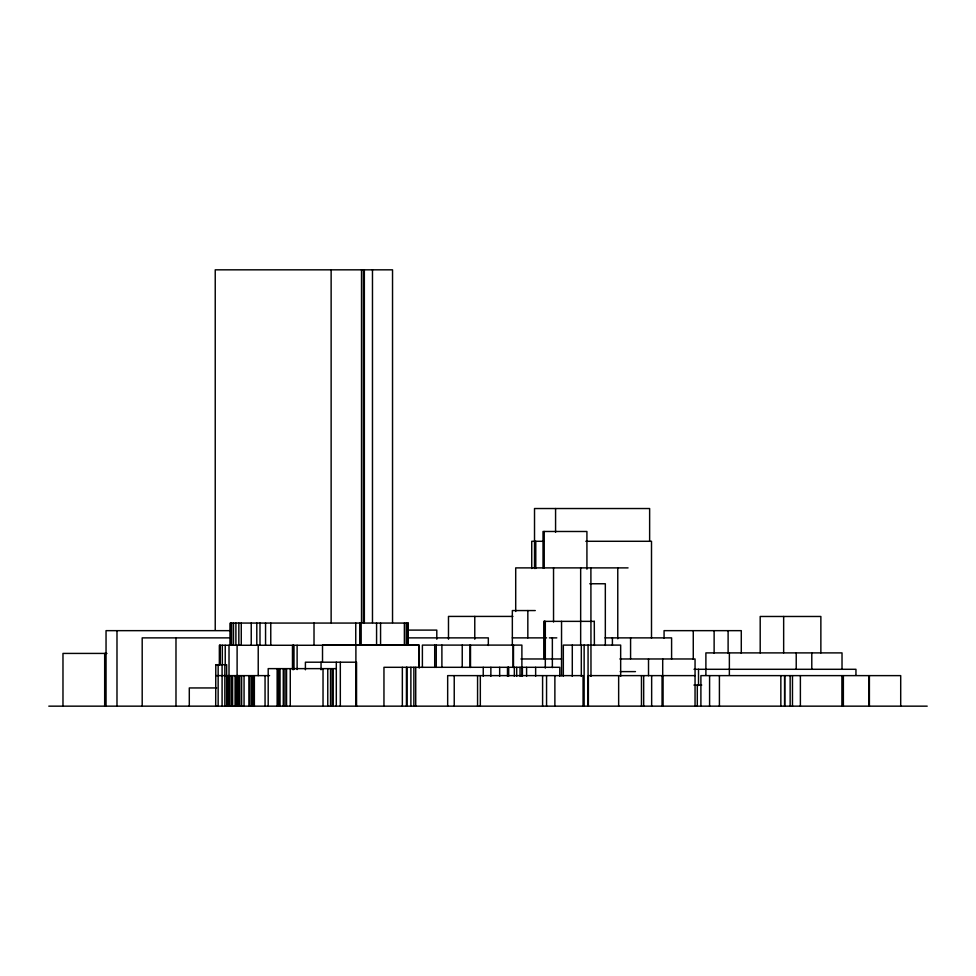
<?xml version="1.0" encoding="UTF-8"?>
<svg xmlns="http://www.w3.org/2000/svg" width="976" height="976" viewBox="0 0 976 976"><rect width="100%" height="100%" fill="white"/><g stroke="black" fill="none" stroke-linecap="round" stroke-linejoin="round"><path stroke-width="1.46" d="M543.547 541.29L531.737 541.29L531.737 568.508M585.82 541.29L651.504 541.29L651.504 638.097M628.056 567.886L515.706 567.886L515.706 611.488M589.772 583.758L605.327 583.758L605.327 645.429M535.275 610.561L512.339 610.561L512.339 645.307M512.864 616.417L448.484 616.417L448.484 639.231M594.384 621.358L544.254 621.358L544.254 658.971L544.242 621.017M407.126 630.106L436.797 630.106L436.797 639.231M231.141 630.655L106.042 630.655L106.042 706.16M231.3 637.877L142.191 637.877L142.191 706.16M407.59 637.877L488.329 637.877L488.329 645.465M512.339 637.877L546.584 637.877M549.39 637.877L556.796 637.877M605.035 637.877L671.598 637.877L671.598 659.117M106.945 653.42L62.976 653.42L62.976 706.16M520.952 658.971L561.542 658.971M619.894 658.971L695.058 658.971L695.046 706.16M215.696 664.705L226.639 664.705L226.639 706.173M336.305 668.633L268.193 668.633L268.193 706.16M694.009 669.292L855.952 669.292L855.952 675.185M620.248 671.61L635.461 671.61M215.696 675.636L269.583 675.624M695.046 675.624L588.369 675.624L588.369 706.16M693.924 685.067L701.732 685.067M216.672 687.946L189.295 687.946L189.295 706.16M48.8 706.16L927.2 706.16M586.93 569.191L586.918 531.493L543.022 531.481L543.034 567.898M544.218 531.481L544.23 568.044M900.702 706.16L900.702 675.624L700.902 675.624L700.902 706.16M869.396 675.624L869.396 706.16M868.86 675.624L868.86 706.16M843.362 675.624L843.362 706.16M842.02 669.292L842.02 652.895L705.892 652.895L705.892 675.185M841.898 675.624L841.898 706.16M820.865 652.895L820.865 616.478L760.194 616.478L760.194 652.895M811.788 652.895L811.788 669.292M800.381 675.624L800.381 706.16M796.221 652.895L796.221 669.292M792.475 675.624L792.475 706.16M790.145 675.624L790.145 706.16M784.728 675.624L784.728 706.16M784.57 675.624L784.57 706.16M783.655 616.478L783.655 652.895M780.849 675.624L780.849 706.16M741.284 653.31L741.284 630.655L664.07 630.655L664.07 638.206M729.365 652.895L729.365 675.185M728.108 630.655L728.108 653.31M719.41 675.624L719.41 706.16M714.127 630.655L714.127 653.31M709.589 675.624L709.589 706.16M698.511 669.292L698.511 685.506M697.303 685.067L697.303 706.16M693.265 630.655L693.265 659.349M663.082 675.624L663.082 706.16M662.704 658.971L662.704 675.709M662.057 675.624L662.057 706.16M651.651 675.624L651.651 706.16M649.638 541.29L649.638 508.533L534.519 508.533L534.519 568.508M648.515 658.971L648.515 675.709M643.672 675.624L643.672 706.16M641.464 675.624L641.464 706.16M630.581 637.877L630.581 658.69M620.663 676.368L620.663 645.099L563.323 645.099L563.323 676.368M618.65 675.624L618.65 706.16M617.771 567.886L617.771 638.804M612.403 637.877L612.403 645.307M594.286 621.358L594.384 645.429M590.895 567.886L590.98 676.368M588.064 645.099L588.064 706.16M584.136 645.099L584.136 706.16M583.062 706.16L583.062 675.624L447.667 675.624L447.667 706.16M581.306 645.099L581.306 676.368M580.659 567.886L580.659 645.38M572.29 645.099L572.29 676.368M561.542 621.358L561.542 675.709M559.785 676.27L559.785 667.303L383.958 667.303L383.958 706.16M555.576 508.533L555.576 532.347M554.88 675.624L554.88 706.16M553.538 567.886L553.538 622.005M552.355 637.877L552.355 667.608M546.56 675.624L546.56 706.16M545.316 621.358L545.316 668.109M542.595 675.624L542.595 706.16M535.787 541.29L535.787 568.508M535.641 667.303L535.641 676.27M527.833 610.561L527.833 637.877M526.601 667.303L526.601 676.27M522.392 667.303L522.392 676.27M522.136 667.303L522.136 676.27M521.892 667.438L521.892 645.099L422.388 645.099L422.388 667.438M520.049 667.303L520.049 676.27M516.707 667.303L516.707 676.27M514.34 667.303L514.34 676.27M513.486 645.099L513.486 667.438M513.083 645.099L513.083 667.438M508.508 667.303L508.508 676.27M508.459 667.303L508.459 676.27M507.483 667.303L507.483 676.27M499.663 667.303L499.663 676.27M490.867 667.303L490.867 676.27M483.242 667.303L483.242 676.27M480.326 675.624L480.326 706.16M477.569 675.624L477.569 706.16M474.775 616.417L474.775 639.231M470.505 645.099L470.505 667.438M470.029 645.099L470.029 667.438M462.234 645.099L462.234 667.438M454.23 675.624L454.23 706.16M441.896 645.099L441.896 667.438M436.248 645.099L436.248 667.438M434.71 645.099L434.71 667.438M419.265 668.048L419.265 645.27L219.429 645.27L219.429 664.705M418.972 667.438L418.972 645.099L322.519 645.099L322.519 661.472M415.727 667.303L415.727 706.16M413.873 667.303L413.873 706.16M410.884 667.303L410.884 706.16M408.249 645.27L408.249 623.066L230.275 623.066L230.275 645.27M408.041 623.066L408.041 645.27M407.016 667.303L407.016 706.16M406.443 667.303L406.443 706.16M406.26 623.066L406.26 645.27M404.381 623.066L404.381 645.27M402.344 667.303L402.344 706.16M392.535 622.542L392.535 269.827L215.232 269.827L215.232 630.337M380.567 623.066L380.567 645.27M376.577 623.066L376.577 645.27M372.478 269.827L372.478 622.542M364.341 269.827L364.341 622.542M364.097 269.827L364.097 622.542M363.414 269.827L363.414 622.542M361.523 269.827L361.523 622.542M361.169 623.066L361.169 645.27M359.754 623.066L359.754 645.27M356.545 706.16L356.545 662.204L305.403 662.204L305.403 669.78M355.898 645.099L355.898 706.16M355.752 623.066L355.752 645.27M340.319 662.204L340.319 706.16M336.305 662.204L336.305 706.16M333.231 668.633L333.231 706.16M332.23 668.633L332.23 706.16M331.132 269.827L331.132 622.737M330.535 668.633L330.535 706.16M327.765 668.633L327.765 706.16M323.032 668.633L323.032 706.16M321.055 662.204L321.055 669.78M314.016 623.066L314.016 645.27M297.119 645.27L297.119 669.56M293.727 645.27L293.727 669.56M293.532 645.27L293.532 669.56M292.471 645.27L292.471 669.56M290.262 668.633L290.262 706.16M286.554 668.633L286.554 706.16M284.931 668.633L284.931 706.16M283.284 668.633L283.284 706.16M280.039 668.633L280.039 706.16M278.868 668.633L278.868 706.16M278.502 668.633L278.502 706.16M277.147 668.633L277.147 706.16M270.767 623.066L270.767 645.27M265.557 623.066L265.557 645.27M265.057 675.624L265.057 706.16M259.994 623.066L259.994 645.27M258.225 645.27L258.225 675.636M256.798 623.066L256.798 645.27M254.358 675.624L254.358 706.16M253.431 675.636L253.431 706.173M253.15 675.636L253.15 706.173M252.76 675.636L252.76 706.173M252.052 675.636L252.052 706.173M251.625 675.636L251.625 706.173M251.235 623.066L251.235 645.27M249.893 675.636L249.893 706.173M248.88 675.636L248.904 706.173M244.061 675.636L244.061 706.173M241.645 675.636L241.645 706.173M241.267 623.066L241.267 645.27M239.754 675.636L239.815 706.173M239.266 675.636L239.266 706.173M238.839 623.066L238.839 645.27M238.803 675.636L238.803 706.173M237.253 675.636L237.253 706.173M237.107 645.27L237.107 675.636M236.387 675.636L236.387 706.173M236.094 675.636L236.094 706.173M235.899 623.066L235.899 645.27M235.728 675.636L235.716 706.173M235.094 675.636L235.094 706.173M233.496 623.066L233.496 645.27M232.556 675.636L232.556 706.173M232.325 675.636L232.325 706.173M231.824 675.636L231.837 706.173M231.605 623.066L231.605 645.27M231.556 675.636L231.556 706.173M230.824 623.066L230.824 645.27M230.421 623.066L230.421 645.27M229.824 675.636L229.824 706.173M229.018 645.27L229.018 675.636M228.799 675.636L228.799 706.173M228.372 675.636L228.372 706.173M228.128 675.636L228.128 706.173M225.236 645.27L225.236 664.705M224.846 664.705L224.846 706.173M222.321 645.27L222.321 664.705M222.089 664.705L222.089 706.173M220.271 645.27L220.271 664.705M219.649 645.27L219.649 664.705M218.148 664.705L218.148 706.173M215.794 664.705L215.696 706.173M175.985 637.877L175.985 706.16M116.986 630.655L116.986 706.16M104.676 653.42L104.676 706.16"/></g></svg>
